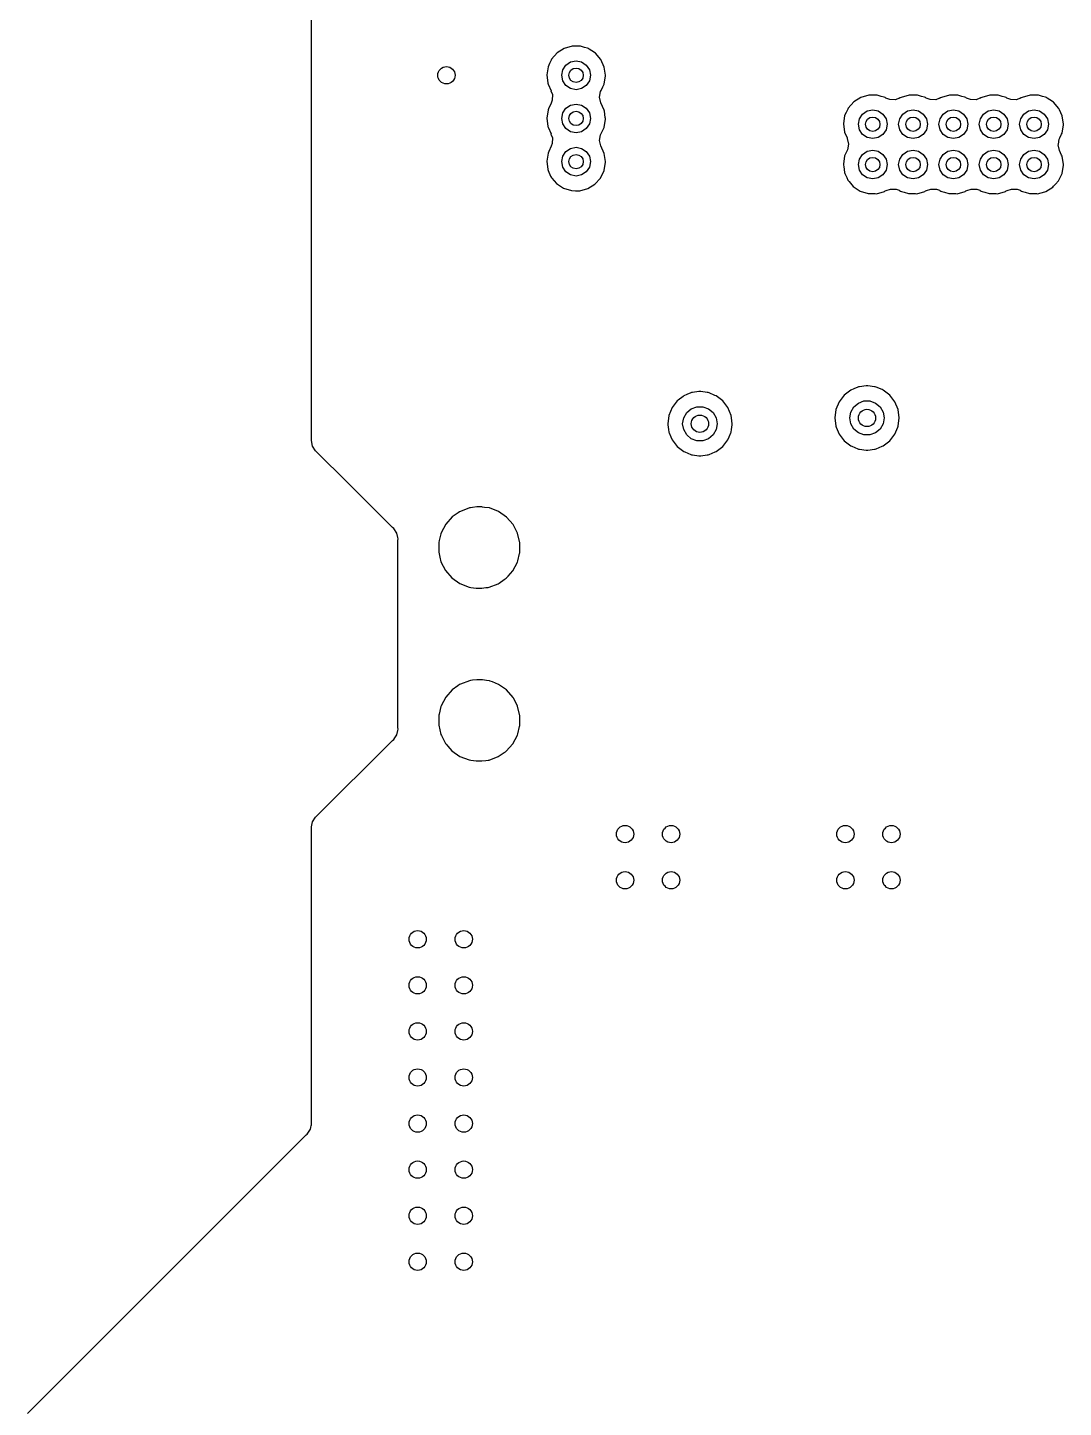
# Model space of a CAD drawing. Extents: x 0.99 to 4.24, y -7.27 to -4.02.
# Drawn here: x 0.997 to 1.705, y -5.785 to -4.841 of the extents above; entities that cross this region are included whole.
import ezdxf

# ---------------------------------------------------------------- set-up
doc = ezdxf.new("R2010")
doc.units = 0
doc.header["$MEASUREMENT"] = 0
doc.layers.add('BLACK', color=7, linetype='CONTINUOUS')

msp = doc.modelspace()

# ---------------------------------------------------------------- linework, layer by layer
at = {"layer": 'BLACK', "linetype": 'CONTINUOUS'}
for p, q in [((1.19112, -5.12361), (1.19112, -4.61417)), ((1.36385, -4.8557), (1.35904, -4.85873)), ((1.36454, -4.8555), (1.36385, -4.8557)), ((1.36864, -4.85433), (1.36454, -4.8555)), ((1.36454, -4.8555), (1.36454, -4.8555)), ((1.36932, -4.85413), (1.36864, -4.85433)), ((1.36864, -4.85433), (1.36864, -4.85433)), ((1.37003, -4.85414), (1.36932, -4.85413)), ((1.37154, -4.85415), (1.37003, -4.85414)), ((1.37501, -4.85417), (1.37154, -4.85415)), ((1.37774, -4.85498), (1.37501, -4.85417)), ((1.37978, -4.8556), (1.37774, -4.85498)), ((1.38046, -4.8558), (1.37978, -4.8556)), ((1.37978, -4.8556), (1.37978, -4.8556)), ((1.38106, -4.85619), (1.38046, -4.8558)), ((1.38464, -4.85851), (1.38106, -4.85619)), ((1.3539, -4.86592), (1.35286, -4.86815)), ((1.35497, -4.86364), (1.3539, -4.86592)), ((1.35528, -4.863), (1.35497, -4.86364)), ((1.35497, -4.86364), (1.35497, -4.86364)), ((1.35904, -4.85873), (1.35528, -4.863)), ((1.36509, -4.86706), (1.36828, -4.86492)), ((1.36828, -4.86492), (1.37205, -4.86417)), ((1.37205, -4.86417), (1.37581, -4.86492)), ((1.37581, -4.86492), (1.37901, -4.86706)), ((1.38524, -4.85889), (1.38464, -4.85851)), ((1.38464, -4.85851), (1.38464, -4.85851)), ((1.38895, -4.8632), (1.38524, -4.85889)), ((1.39131, -4.86838), (1.38895, -4.8632)), ((1.35286, -4.86815), (1.35198, -4.87377)), ((1.35198, -4.87377), (1.35272, -4.87941)), ((1.3622, -4.87402), (1.36295, -4.87025)), ((1.36295, -4.87778), (1.3622, -4.87402)), ((1.36295, -4.87025), (1.36509, -4.86706)), ((1.37901, -4.86706), (1.38114, -4.87025)), ((1.38114, -4.87025), (1.38189, -4.87402)), ((1.38189, -4.87402), (1.38114, -4.87778)), ((1.39116, -4.88012), (1.39211, -4.87451)), ((1.39211, -4.87402), (1.39131, -4.86838)), ((1.39211, -4.87451), (1.39211, -4.87402)), ((1.35272, -4.87941), (1.35301, -4.88006)), ((1.35301, -4.88006), (1.35301, -4.88006)), ((1.35301, -4.88006), (1.35501, -4.88462)), ((1.35501, -4.88462), (1.35489, -4.88467)), ((1.35489, -4.88467), (1.35584, -4.88719)), ((1.36509, -4.88098), (1.36295, -4.87778)), ((1.36828, -4.88311), (1.36509, -4.88098)), ((1.37205, -4.88386), (1.36828, -4.88311)), ((1.37581, -4.88311), (1.37205, -4.88386)), ((1.37901, -4.88098), (1.37581, -4.88311)), ((1.38114, -4.87778), (1.37901, -4.88098)), ((1.38811, -4.88905), (1.38874, -4.88522)), ((1.38874, -4.88522), (1.3891, -4.88437)), ((1.3891, -4.88437), (1.3903, -4.88189)), ((1.3903, -4.88189), (1.39116, -4.88012)), ((1.35503, -4.89305), (1.35324, -4.89686)), ((1.35571, -4.89108), (1.35503, -4.89305)), ((1.35584, -4.88719), (1.35571, -4.89108)), ((1.36509, -4.89658), (1.36828, -4.89445)), ((1.36828, -4.89445), (1.37205, -4.8937)), ((1.37205, -4.8937), (1.37581, -4.89445)), ((1.37581, -4.89445), (1.37901, -4.89658)), ((1.389, -4.89284), (1.38811, -4.88905)), ((1.39131, -4.89791), (1.389, -4.89284)), ((1.5618, -4.8922), (1.55803, -4.89646)), ((1.56661, -4.88916), (1.5618, -4.8922)), ((1.56729, -4.88897), (1.56661, -4.88916)), ((1.5714, -4.88779), (1.56729, -4.88897)), ((1.56729, -4.88897), (1.56729, -4.88897)), ((1.57208, -4.8876), (1.5714, -4.88779)), ((1.5714, -4.88779), (1.5714, -4.88779)), ((1.57279, -4.8876), (1.57208, -4.8876)), ((1.5743, -4.88761), (1.57279, -4.8876)), ((1.57777, -4.88763), (1.5743, -4.88761)), ((1.58049, -4.88845), (1.57777, -4.88763)), ((1.58254, -4.88906), (1.58049, -4.88845)), ((1.58322, -4.88926), (1.58254, -4.88906)), ((1.58254, -4.88906), (1.58254, -4.88906)), ((1.58382, -4.88965), (1.58322, -4.88926)), ((1.58443, -4.88993), (1.58382, -4.88965)), ((1.58641, -4.89061), (1.58443, -4.88993)), ((1.5903, -4.89071), (1.58641, -4.89061)), ((1.59287, -4.88972), (1.5903, -4.89071)), ((1.59292, -4.88983), (1.59287, -4.88972)), ((1.59357, -4.88954), (1.59292, -4.88983)), ((1.59417, -4.88916), (1.59357, -4.88954)), ((1.59485, -4.88897), (1.59417, -4.88916)), ((1.59896, -4.88779), (1.59485, -4.88897)), ((1.59485, -4.88897), (1.59485, -4.88897)), ((1.59964, -4.8876), (1.59896, -4.88779)), ((1.59896, -4.88779), (1.59896, -4.88779)), ((1.60035, -4.8876), (1.59964, -4.8876)), ((1.60186, -4.88761), (1.60035, -4.8876)), ((1.60533, -4.88763), (1.60186, -4.88761)), ((1.60805, -4.88845), (1.60533, -4.88763)), ((1.6101, -4.88906), (1.60805, -4.88845)), ((1.61078, -4.88926), (1.6101, -4.88906)), ((1.6101, -4.88906), (1.6101, -4.88906)), ((1.61137, -4.88965), (1.61078, -4.88926)), ((1.61199, -4.88993), (1.61137, -4.88965)), ((1.61397, -4.89061), (1.61199, -4.88993)), ((1.61786, -4.89071), (1.61397, -4.89061)), ((1.62043, -4.88972), (1.61786, -4.89071)), ((1.62048, -4.88983), (1.62043, -4.88972)), ((1.62113, -4.88954), (1.62048, -4.88983)), ((1.62173, -4.88916), (1.62113, -4.88954)), ((1.62241, -4.88897), (1.62173, -4.88916)), ((1.62652, -4.88779), (1.62241, -4.88897)), ((1.62241, -4.88897), (1.62241, -4.88897)), ((1.6272, -4.8876), (1.62652, -4.88779)), ((1.62652, -4.88779), (1.62652, -4.88779)), ((1.62791, -4.8876), (1.6272, -4.8876)), ((1.62942, -4.88761), (1.62791, -4.8876)), ((1.63289, -4.88763), (1.62942, -4.88761)), ((1.63561, -4.88845), (1.63289, -4.88763)), ((1.63766, -4.88906), (1.63561, -4.88845)), ((1.63834, -4.88926), (1.63766, -4.88906)), ((1.63766, -4.88906), (1.63766, -4.88906)), ((1.63893, -4.88965), (1.63834, -4.88926)), ((1.63955, -4.88993), (1.63893, -4.88965)), ((1.64153, -4.89061), (1.63955, -4.88993)), ((1.64542, -4.89071), (1.64153, -4.89061)), ((1.64799, -4.88972), (1.64542, -4.89071)), ((1.64804, -4.88983), (1.64799, -4.88972)), ((1.64869, -4.88954), (1.64804, -4.88983)), ((1.64929, -4.88916), (1.64869, -4.88954)), ((1.64997, -4.88897), (1.64929, -4.88916)), ((1.65407, -4.88779), (1.64997, -4.88897)), ((1.64997, -4.88897), (1.64997, -4.88897)), ((1.65476, -4.8876), (1.65407, -4.88779)), ((1.65407, -4.88779), (1.65407, -4.88779)), ((1.65547, -4.8876), (1.65476, -4.8876)), ((1.65698, -4.88761), (1.65547, -4.8876)), ((1.66045, -4.88763), (1.65698, -4.88761)), ((1.66317, -4.88845), (1.66045, -4.88763)), ((1.66522, -4.88906), (1.66317, -4.88845)), ((1.6659, -4.88926), (1.66522, -4.88906)), ((1.66522, -4.88906), (1.66522, -4.88906)), ((1.66649, -4.88965), (1.6659, -4.88926)), ((1.66711, -4.88993), (1.66649, -4.88965)), ((1.66909, -4.89061), (1.66711, -4.88993)), ((1.67297, -4.89071), (1.66909, -4.89061)), ((1.67555, -4.88972), (1.67297, -4.89071)), ((1.6756, -4.88983), (1.67555, -4.88972)), ((1.67625, -4.88954), (1.6756, -4.88983)), ((1.67685, -4.88916), (1.67625, -4.88954)), ((1.67753, -4.88897), (1.67685, -4.88916)), ((1.68163, -4.88779), (1.67753, -4.88897)), ((1.67753, -4.88897), (1.67753, -4.88897)), ((1.68232, -4.8876), (1.68163, -4.88779)), ((1.68163, -4.88779), (1.68163, -4.88779)), ((1.68303, -4.8876), (1.68232, -4.8876)), ((1.68454, -4.88761), (1.68303, -4.8876)), ((1.68801, -4.88763), (1.68454, -4.88761)), ((1.69073, -4.88845), (1.68801, -4.88763)), ((1.69278, -4.88906), (1.69073, -4.88845)), ((1.69346, -4.88926), (1.69278, -4.88906)), ((1.69278, -4.88906), (1.69278, -4.88906)), ((1.69405, -4.88965), (1.69346, -4.88926)), ((1.69764, -4.89197), (1.69405, -4.88965)), ((1.69823, -4.89236), (1.69764, -4.89197)), ((1.69764, -4.89197), (1.69764, -4.89197)), ((1.70194, -4.89667), (1.69823, -4.89236)), ((1.35286, -4.89768), (1.35198, -4.9033)), ((1.35198, -4.9033), (1.35272, -4.90894)), ((1.35324, -4.89686), (1.35286, -4.89768)), ((1.3622, -4.90354), (1.36295, -4.89978)), ((1.36295, -4.90731), (1.3622, -4.90354)), ((1.36295, -4.89978), (1.36509, -4.89658)), ((1.37901, -4.89658), (1.38114, -4.89978)), ((1.38114, -4.89978), (1.38189, -4.90354)), ((1.38189, -4.90354), (1.38114, -4.90731)), ((1.39116, -4.90964), (1.39211, -4.90403)), ((1.39141, -4.89861), (1.39131, -4.89791)), ((1.39203, -4.90294), (1.39141, -4.89861)), ((1.39211, -4.90354), (1.39203, -4.90294)), ((1.39211, -4.90403), (1.39211, -4.90354)), ((1.55561, -4.90161), (1.55474, -4.90724)), ((1.55657, -4.89958), (1.55561, -4.90161)), ((1.55773, -4.89711), (1.55657, -4.89958)), ((1.55803, -4.89646), (1.55773, -4.89711)), ((1.55773, -4.89711), (1.55773, -4.89711)), ((1.56496, -4.90748), (1.56571, -4.90371)), ((1.56571, -4.90371), (1.56784, -4.90052)), ((1.56784, -4.90052), (1.57104, -4.89839)), ((1.57104, -4.89839), (1.5748, -4.89764)), ((1.5748, -4.89764), (1.57857, -4.89839)), ((1.57857, -4.89839), (1.58176, -4.90052)), ((1.58176, -4.90052), (1.5839, -4.90371)), ((1.5839, -4.90371), (1.58465, -4.90748)), ((1.59252, -4.90748), (1.59327, -4.90371)), ((1.59327, -4.90371), (1.5954, -4.90052)), ((1.5954, -4.90052), (1.5986, -4.89839)), ((1.5986, -4.89839), (1.60236, -4.89764)), ((1.60236, -4.89764), (1.60613, -4.89839)), ((1.60613, -4.89839), (1.60932, -4.90052)), ((1.60932, -4.90052), (1.61146, -4.90371)), ((1.61146, -4.90371), (1.6122, -4.90748)), ((1.62008, -4.90748), (1.62083, -4.90371)), ((1.62083, -4.90371), (1.62296, -4.90052)), ((1.62296, -4.90052), (1.62615, -4.89839)), ((1.62615, -4.89839), (1.62992, -4.89764)), ((1.62992, -4.89764), (1.63369, -4.89839)), ((1.63369, -4.89839), (1.63688, -4.90052)), ((1.63688, -4.90052), (1.63901, -4.90371)), ((1.63901, -4.90371), (1.63976, -4.90748)), ((1.64764, -4.90748), (1.64839, -4.90371)), ((1.64839, -4.90371), (1.65052, -4.90052)), ((1.65052, -4.90052), (1.65371, -4.89839)), ((1.65371, -4.89839), (1.65748, -4.89764)), ((1.65748, -4.89764), (1.66125, -4.89839)), ((1.66125, -4.89839), (1.66444, -4.90052)), ((1.66444, -4.90052), (1.66657, -4.90371)), ((1.66657, -4.90371), (1.66732, -4.90748)), ((1.6752, -4.90748), (1.67595, -4.90371)), ((1.67595, -4.90371), (1.67808, -4.90052)), ((1.67808, -4.90052), (1.68127, -4.89839)), ((1.68127, -4.89839), (1.68504, -4.89764)), ((1.68504, -4.89764), (1.68881, -4.89839)), ((1.68881, -4.89839), (1.692, -4.90052)), ((1.692, -4.90052), (1.69413, -4.90371)), ((1.69413, -4.90371), (1.69488, -4.90748)), ((1.70224, -4.89732), (1.70194, -4.89667)), ((1.7024, -4.89768), (1.70224, -4.89732)), ((1.70224, -4.89732), (1.70224, -4.89732)), ((1.7043, -4.90185), (1.7024, -4.89768)), ((1.70511, -4.90748), (1.7043, -4.90185)), ((1.35272, -4.90894), (1.35301, -4.90959)), ((1.35301, -4.90959), (1.35301, -4.90959)), ((1.35301, -4.90959), (1.35501, -4.91415)), ((1.36509, -4.9105), (1.36295, -4.90731)), ((1.36828, -4.91264), (1.36509, -4.9105)), ((1.37205, -4.91339), (1.36828, -4.91264)), ((1.37581, -4.91264), (1.37205, -4.91339)), ((1.37901, -4.9105), (1.37581, -4.91264)), ((1.38114, -4.90731), (1.37901, -4.9105)), ((1.3891, -4.9139), (1.39116, -4.90964)), ((1.55474, -4.90724), (1.55548, -4.91288)), ((1.55548, -4.91288), (1.55724, -4.91688)), ((1.56571, -4.91125), (1.56496, -4.90748)), ((1.56784, -4.91444), (1.56571, -4.91125)), ((1.5839, -4.91125), (1.58176, -4.91444)), ((1.58465, -4.90748), (1.5839, -4.91125)), ((1.59327, -4.91125), (1.59252, -4.90748)), ((1.5954, -4.91444), (1.59327, -4.91125)), ((1.61146, -4.91125), (1.60932, -4.91444)), ((1.6122, -4.90748), (1.61146, -4.91125)), ((1.62083, -4.91125), (1.62008, -4.90748)), ((1.62296, -4.91444), (1.62083, -4.91125)), ((1.63901, -4.91125), (1.63688, -4.91444)), ((1.63976, -4.90748), (1.63901, -4.91125)), ((1.64839, -4.91125), (1.64764, -4.90748)), ((1.65052, -4.91444), (1.64839, -4.91125)), ((1.66657, -4.91125), (1.66444, -4.91444)), ((1.66732, -4.90748), (1.66657, -4.91125)), ((1.67595, -4.91125), (1.6752, -4.90748)), ((1.67808, -4.91444), (1.67595, -4.91125)), ((1.69413, -4.91125), (1.692, -4.91444)), ((1.69488, -4.90748), (1.69413, -4.91125)), ((1.70385, -4.91422), (1.70416, -4.91358)), ((1.70416, -4.91358), (1.7051, -4.90797)), ((1.7051, -4.90797), (1.70511, -4.90748)), ((1.35503, -4.92258), (1.35332, -4.92621)), ((1.35501, -4.91415), (1.35489, -4.9142)), ((1.35489, -4.9142), (1.35584, -4.91672)), ((1.35571, -4.92061), (1.35503, -4.92258)), ((1.35584, -4.91672), (1.35571, -4.92061)), ((1.38811, -4.91858), (1.38874, -4.91474)), ((1.389, -4.92236), (1.38811, -4.91858)), ((1.38874, -4.91474), (1.3891, -4.9139)), ((1.39131, -4.92744), (1.389, -4.92236)), ((1.55724, -4.91688), (1.55742, -4.91729)), ((1.55742, -4.91729), (1.55826, -4.92109)), ((1.55826, -4.92109), (1.55759, -4.92492)), ((1.57104, -4.91657), (1.56784, -4.91444)), ((1.5748, -4.91732), (1.57104, -4.91657)), ((1.57857, -4.91657), (1.5748, -4.91732)), ((1.58176, -4.91444), (1.57857, -4.91657)), ((1.5986, -4.91657), (1.5954, -4.91444)), ((1.60236, -4.91732), (1.5986, -4.91657)), ((1.60613, -4.91657), (1.60236, -4.91732)), ((1.60932, -4.91444), (1.60613, -4.91657)), ((1.62615, -4.91657), (1.62296, -4.91444)), ((1.62992, -4.91732), (1.62615, -4.91657)), ((1.63369, -4.91657), (1.62992, -4.91732)), ((1.63688, -4.91444), (1.63369, -4.91657)), ((1.65371, -4.91657), (1.65052, -4.91444)), ((1.65748, -4.91732), (1.65371, -4.91657)), ((1.66125, -4.91657), (1.65748, -4.91732)), ((1.66444, -4.91444), (1.66125, -4.91657)), ((1.68127, -4.91657), (1.67808, -4.91444)), ((1.68504, -4.91732), (1.68127, -4.91657)), ((1.68881, -4.91657), (1.68504, -4.91732)), ((1.692, -4.91444), (1.68881, -4.91657)), ((1.70157, -4.92156), (1.70166, -4.92101)), ((1.70245, -4.92535), (1.70157, -4.92156)), ((1.70166, -4.92101), (1.70219, -4.91773)), ((1.70219, -4.91773), (1.70256, -4.91688)), ((1.70256, -4.91688), (1.70385, -4.91422)), ((1.35286, -4.9272), (1.35198, -4.93283)), ((1.35332, -4.92621), (1.35286, -4.9272)), ((1.3622, -4.93307), (1.36295, -4.9293)), ((1.36295, -4.9293), (1.36509, -4.92611)), ((1.36509, -4.92611), (1.36828, -4.92398)), ((1.36828, -4.92398), (1.37205, -4.92323)), ((1.37205, -4.92323), (1.37581, -4.92398)), ((1.37581, -4.92398), (1.37901, -4.92611)), ((1.37901, -4.92611), (1.38114, -4.9293)), ((1.38114, -4.9293), (1.38189, -4.93307)), ((1.39211, -4.93307), (1.39131, -4.92744)), ((1.55561, -4.92917), (1.55474, -4.93479)), ((1.55732, -4.92554), (1.55561, -4.92917)), ((1.55759, -4.92492), (1.55732, -4.92554)), ((1.56496, -4.93504), (1.56571, -4.93127)), ((1.56571, -4.93127), (1.56784, -4.92808)), ((1.56784, -4.92808), (1.57104, -4.92595)), ((1.57104, -4.92595), (1.5748, -4.9252)), ((1.5748, -4.9252), (1.57857, -4.92595)), ((1.57857, -4.92595), (1.58176, -4.92808)), ((1.58176, -4.92808), (1.5839, -4.93127)), ((1.5839, -4.93127), (1.58465, -4.93504)), ((1.59252, -4.93504), (1.59327, -4.93127)), ((1.59327, -4.93127), (1.5954, -4.92808)), ((1.5954, -4.92808), (1.5986, -4.92595)), ((1.5986, -4.92595), (1.60236, -4.9252)), ((1.60236, -4.9252), (1.60613, -4.92595)), ((1.60613, -4.92595), (1.60932, -4.92808)), ((1.60932, -4.92808), (1.61146, -4.93127)), ((1.61146, -4.93127), (1.6122, -4.93504)), ((1.62008, -4.93504), (1.62083, -4.93127)), ((1.62083, -4.93127), (1.62296, -4.92808)), ((1.62296, -4.92808), (1.62615, -4.92595)), ((1.62615, -4.92595), (1.62992, -4.9252)), ((1.62992, -4.9252), (1.63369, -4.92595)), ((1.63369, -4.92595), (1.63688, -4.92808)), ((1.63688, -4.92808), (1.63901, -4.93127)), ((1.63901, -4.93127), (1.63976, -4.93504)), ((1.64764, -4.93504), (1.64839, -4.93127)), ((1.64839, -4.93127), (1.65052, -4.92808)), ((1.65052, -4.92808), (1.65371, -4.92595)), ((1.65371, -4.92595), (1.65748, -4.9252)), ((1.65748, -4.9252), (1.66125, -4.92595)), ((1.66125, -4.92595), (1.66444, -4.92808)), ((1.66444, -4.92808), (1.66657, -4.93127)), ((1.66657, -4.93127), (1.66732, -4.93504)), ((1.6752, -4.93504), (1.67595, -4.93127)), ((1.67595, -4.93127), (1.67808, -4.92808)), ((1.67808, -4.92808), (1.68127, -4.92595)), ((1.68127, -4.92595), (1.68504, -4.9252)), ((1.68504, -4.9252), (1.68881, -4.92595)), ((1.68881, -4.92595), (1.692, -4.92808)), ((1.692, -4.92808), (1.69413, -4.93127)), ((1.69413, -4.93127), (1.69488, -4.93504)), ((1.7039, -4.92853), (1.70245, -4.92535)), ((1.7043, -4.92941), (1.7039, -4.92853)), ((1.70511, -4.93504), (1.7043, -4.92941)), ((1.35198, -4.93283), (1.35272, -4.93847)), ((1.35272, -4.93847), (1.35301, -4.93912)), ((1.35301, -4.93912), (1.35301, -4.93912)), ((1.35301, -4.93912), (1.35468, -4.94291)), ((1.36295, -4.93684), (1.3622, -4.93307)), ((1.36509, -4.94003), (1.36295, -4.93684)), ((1.36828, -4.94216), (1.36509, -4.94003)), ((1.37901, -4.94003), (1.37581, -4.94216)), ((1.38114, -4.93684), (1.37901, -4.94003)), ((1.38189, -4.93307), (1.38114, -4.93684)), ((1.38868, -4.94429), (1.39116, -4.93917)), ((1.39116, -4.93917), (1.3919, -4.93479)), ((1.3919, -4.93479), (1.39211, -4.93356)), ((1.39211, -4.93356), (1.39211, -4.93307)), ((1.55474, -4.93479), (1.55483, -4.9355)), ((1.55483, -4.9355), (1.55483, -4.9355)), ((1.55483, -4.9355), (1.55496, -4.93645)), ((1.55496, -4.93645), (1.55548, -4.94044)), ((1.55548, -4.94044), (1.55576, -4.94109)), ((1.55576, -4.94109), (1.55576, -4.94109)), ((1.55576, -4.94109), (1.55699, -4.94388)), ((1.56571, -4.93881), (1.56496, -4.93504)), ((1.56784, -4.942), (1.56571, -4.93881)), ((1.57104, -4.94413), (1.56784, -4.942)), ((1.58176, -4.942), (1.57857, -4.94413)), ((1.5839, -4.93881), (1.58176, -4.942)), ((1.58465, -4.93504), (1.5839, -4.93881)), ((1.59327, -4.93881), (1.59252, -4.93504)), ((1.5954, -4.942), (1.59327, -4.93881)), ((1.5986, -4.94413), (1.5954, -4.942)), ((1.60932, -4.942), (1.60613, -4.94413)), ((1.61146, -4.93881), (1.60932, -4.942)), ((1.6122, -4.93504), (1.61146, -4.93881)), ((1.62083, -4.93881), (1.62008, -4.93504)), ((1.62296, -4.942), (1.62083, -4.93881)), ((1.62615, -4.94413), (1.62296, -4.942)), ((1.63688, -4.942), (1.63369, -4.94413)), ((1.63901, -4.93881), (1.63688, -4.942)), ((1.63976, -4.93504), (1.63901, -4.93881)), ((1.64839, -4.93881), (1.64764, -4.93504)), ((1.65052, -4.942), (1.64839, -4.93881)), ((1.65371, -4.94413), (1.65052, -4.942)), ((1.66444, -4.942), (1.66125, -4.94413)), ((1.66657, -4.93881), (1.66444, -4.942)), ((1.66732, -4.93504), (1.66657, -4.93881)), ((1.67595, -4.93881), (1.6752, -4.93504)), ((1.67808, -4.942), (1.67595, -4.93881)), ((1.68127, -4.94413), (1.67808, -4.942)), ((1.692, -4.942), (1.68881, -4.94413)), ((1.69413, -4.93881), (1.692, -4.942)), ((1.69488, -4.93504), (1.69413, -4.93881)), ((1.7033, -4.94291), (1.70416, -4.94114)), ((1.70416, -4.94114), (1.7051, -4.93553)), ((1.7051, -4.93553), (1.70511, -4.93504)), ((1.35468, -4.94291), (1.35501, -4.94367)), ((1.35501, -4.94367), (1.35547, -4.94422)), ((1.35547, -4.94422), (1.35547, -4.94422)), ((1.35547, -4.94422), (1.35553, -4.94429)), ((1.35553, -4.94429), (1.35867, -4.94803)), ((1.35867, -4.94803), (1.36341, -4.95118)), ((1.36341, -4.95118), (1.36409, -4.95139)), ((1.36409, -4.95139), (1.36409, -4.95139)), ((1.36409, -4.95139), (1.36498, -4.95167)), ((1.37205, -4.94291), (1.36828, -4.94216)), ((1.37581, -4.94216), (1.37205, -4.94291)), ((1.38002, -4.95149), (1.38487, -4.94851)), ((1.38487, -4.94851), (1.38868, -4.94429)), ((1.55699, -4.94388), (1.55777, -4.94564)), ((1.55777, -4.94564), (1.55822, -4.94619)), ((1.55822, -4.94619), (1.55822, -4.94619)), ((1.55822, -4.94619), (1.55867, -4.94672)), ((1.55867, -4.94672), (1.56143, -4.95)), ((1.56143, -4.95), (1.56616, -4.95315)), ((1.5748, -4.94488), (1.57104, -4.94413)), ((1.57857, -4.94413), (1.5748, -4.94488)), ((1.60236, -4.94488), (1.5986, -4.94413)), ((1.60613, -4.94413), (1.60236, -4.94488)), ((1.62992, -4.94488), (1.62615, -4.94413)), ((1.63369, -4.94413), (1.62992, -4.94488)), ((1.65748, -4.94488), (1.65371, -4.94413)), ((1.66125, -4.94413), (1.65748, -4.94488)), ((1.68504, -4.94488), (1.68127, -4.94413)), ((1.68881, -4.94413), (1.68504, -4.94488)), ((1.69301, -4.95346), (1.69786, -4.95048)), ((1.69786, -4.95048), (1.69844, -4.94983)), ((1.69844, -4.94983), (1.69964, -4.94851)), ((1.69964, -4.94851), (1.70168, -4.94626)), ((1.70168, -4.94626), (1.7033, -4.94291)), ((1.36498, -4.95167), (1.36884, -4.95288)), ((1.36884, -4.95288), (1.37154, -4.95293)), ((1.37154, -4.95293), (1.37382, -4.95297)), ((1.37382, -4.95297), (1.37382, -4.95297)), ((1.37382, -4.95297), (1.37453, -4.95298)), ((1.37453, -4.95298), (1.37683, -4.95235)), ((1.37683, -4.95235), (1.37933, -4.95167)), ((1.37933, -4.95167), (1.38002, -4.95149)), ((1.37933, -4.95167), (1.37933, -4.95167)), ((1.56616, -4.95315), (1.56684, -4.95336)), ((1.56684, -4.95336), (1.56684, -4.95336)), ((1.56684, -4.95336), (1.56774, -4.95364)), ((1.56774, -4.95364), (1.57159, -4.95485)), ((1.57159, -4.95485), (1.57429, -4.9549)), ((1.57429, -4.9549), (1.57657, -4.95494)), ((1.57657, -4.95494), (1.57657, -4.95494)), ((1.57657, -4.95494), (1.57728, -4.95495)), ((1.57728, -4.95495), (1.57959, -4.95432)), ((1.57959, -4.95432), (1.58209, -4.95364)), ((1.58209, -4.95364), (1.58277, -4.95346)), ((1.58209, -4.95364), (1.58209, -4.95364)), ((1.58277, -4.95346), (1.58338, -4.95308)), ((1.58338, -4.95308), (1.58403, -4.9528)), ((1.58403, -4.9528), (1.58405, -4.95285)), ((1.58405, -4.95285), (1.58697, -4.95177)), ((1.58697, -4.95177), (1.59086, -4.95192)), ((1.59086, -4.95192), (1.59283, -4.95261)), ((1.59283, -4.95261), (1.59313, -4.95276)), ((1.59313, -4.95276), (1.59372, -4.95315)), ((1.59372, -4.95315), (1.5944, -4.95336)), ((1.5944, -4.95336), (1.5944, -4.95336)), ((1.5944, -4.95336), (1.59619, -4.95392)), ((1.59619, -4.95392), (1.59915, -4.95485)), ((1.59915, -4.95485), (1.60185, -4.9549)), ((1.60185, -4.9549), (1.60413, -4.95494)), ((1.60413, -4.95494), (1.60413, -4.95494)), ((1.60413, -4.95494), (1.60484, -4.95495)), ((1.60484, -4.95495), (1.60715, -4.95432)), ((1.60715, -4.95432), (1.60965, -4.95364)), ((1.60965, -4.95364), (1.61033, -4.95346)), ((1.60965, -4.95364), (1.60965, -4.95364)), ((1.61033, -4.95346), (1.61094, -4.95308)), ((1.61094, -4.95308), (1.61159, -4.9528)), ((1.61159, -4.9528), (1.61161, -4.95285)), ((1.61161, -4.95285), (1.61453, -4.95177)), ((1.61453, -4.95177), (1.61842, -4.95192)), ((1.61842, -4.95192), (1.62039, -4.95261)), ((1.62039, -4.95261), (1.62069, -4.95276)), ((1.62069, -4.95276), (1.62128, -4.95315)), ((1.62128, -4.95315), (1.62196, -4.95336)), ((1.62196, -4.95336), (1.62196, -4.95336)), ((1.62196, -4.95336), (1.62375, -4.95392)), ((1.62375, -4.95392), (1.62671, -4.95485)), ((1.62671, -4.95485), (1.62941, -4.9549)), ((1.62941, -4.9549), (1.63169, -4.95494)), ((1.63169, -4.95494), (1.63169, -4.95494)), ((1.63169, -4.95494), (1.6324, -4.95495)), ((1.6324, -4.95495), (1.63471, -4.95432)), ((1.63471, -4.95432), (1.63721, -4.95364)), ((1.63721, -4.95364), (1.63789, -4.95346)), ((1.63721, -4.95364), (1.63721, -4.95364)), ((1.63789, -4.95346), (1.6385, -4.95308)), ((1.6385, -4.95308), (1.63915, -4.9528)), ((1.63915, -4.9528), (1.63917, -4.95285)), ((1.63917, -4.95285), (1.64209, -4.95177)), ((1.64209, -4.95177), (1.64597, -4.95192)), ((1.64597, -4.95192), (1.64795, -4.95261)), ((1.64795, -4.95261), (1.64825, -4.95276)), ((1.64825, -4.95276), (1.64884, -4.95315)), ((1.64884, -4.95315), (1.64952, -4.95336)), ((1.64952, -4.95336), (1.64952, -4.95336)), ((1.64952, -4.95336), (1.65131, -4.95392)), ((1.65131, -4.95392), (1.65427, -4.95485)), ((1.65427, -4.95485), (1.65697, -4.9549)), ((1.65697, -4.9549), (1.65925, -4.95494)), ((1.65925, -4.95494), (1.65925, -4.95494)), ((1.65925, -4.95494), (1.65996, -4.95495)), ((1.65996, -4.95495), (1.66227, -4.95432)), ((1.66227, -4.95432), (1.66477, -4.95364)), ((1.66477, -4.95364), (1.66545, -4.95346)), ((1.66477, -4.95364), (1.66477, -4.95364)), ((1.66545, -4.95346), (1.66605, -4.95308)), ((1.66605, -4.95308), (1.66671, -4.9528)), ((1.66671, -4.9528), (1.66673, -4.95285)), ((1.66673, -4.95285), (1.66965, -4.95177)), ((1.66965, -4.95177), (1.67353, -4.95192)), ((1.67353, -4.95192), (1.6755, -4.95261)), ((1.6755, -4.95261), (1.67581, -4.95276)), ((1.67581, -4.95276), (1.6764, -4.95315)), ((1.6764, -4.95315), (1.67708, -4.95336)), ((1.67708, -4.95336), (1.67708, -4.95336)), ((1.67708, -4.95336), (1.67887, -4.95392)), ((1.67887, -4.95392), (1.68183, -4.95485)), ((1.68183, -4.95485), (1.68453, -4.9549)), ((1.68453, -4.9549), (1.68681, -4.95494)), ((1.68681, -4.95494), (1.68681, -4.95494)), ((1.68681, -4.95494), (1.68752, -4.95495)), ((1.68752, -4.95495), (1.68983, -4.95432)), ((1.68983, -4.95432), (1.69232, -4.95364)), ((1.69232, -4.95364), (1.69301, -4.95346)), ((1.69232, -4.95364), (1.69232, -4.95364)), ((1.4477, -5.0923), (1.44568, -5.09314)), ((1.45039, -5.09119), (1.4477, -5.0923)), ((1.45099, -5.09094), (1.45039, -5.09119)), ((1.45039, -5.09119), (1.45039, -5.09119)), ((1.45164, -5.09085), (1.45099, -5.09094)), ((1.45605, -5.09027), (1.45164, -5.09085)), ((1.45164, -5.09085), (1.45164, -5.09085)), ((1.45669, -5.09019), (1.45605, -5.09027)), ((1.45734, -5.09027), (1.45669, -5.09019)), ((1.46174, -5.09085), (1.45734, -5.09027)), ((1.46239, -5.09094), (1.46174, -5.09085)), ((1.46174, -5.09085), (1.46174, -5.09085)), ((1.46299, -5.09119), (1.46239, -5.09094)), ((1.463, -5.09119), (1.46299, -5.09119)), ((1.46697, -5.09283), (1.463, -5.09119)), ((1.4677, -5.09314), (1.46697, -5.09283)), ((1.5553, -5.0927), (1.5518, -5.09726)), ((1.55986, -5.0892), (1.5553, -5.0927)), ((1.5618, -5.08839), (1.55986, -5.0892)), ((1.56456, -5.08725), (1.5618, -5.08839)), ((1.56517, -5.087), (1.56456, -5.08725)), ((1.56456, -5.08725), (1.56456, -5.08725)), ((1.56581, -5.08691), (1.56517, -5.087)), ((1.57022, -5.08633), (1.56581, -5.08691)), ((1.56581, -5.08691), (1.56581, -5.08691)), ((1.57087, -5.08625), (1.57022, -5.08633)), ((1.57151, -5.08633), (1.57087, -5.08625)), ((1.57592, -5.08691), (1.57151, -5.08633)), ((1.57657, -5.087), (1.57592, -5.08691)), ((1.57592, -5.08691), (1.57592, -5.08691)), ((1.57717, -5.08725), (1.57657, -5.087)), ((1.58115, -5.0889), (1.57717, -5.08725)), ((1.57717, -5.08725), (1.57717, -5.08725)), ((1.58188, -5.0892), (1.58115, -5.0889)), ((1.58644, -5.0927), (1.58188, -5.0892)), ((1.58994, -5.09726), (1.58644, -5.0927)), ((1.43762, -5.1012), (1.43542, -5.10651)), ((1.44112, -5.09663), (1.43762, -5.1012)), ((1.44186, -5.09607), (1.44112, -5.09663)), ((1.44517, -5.09353), (1.44186, -5.09607)), ((1.44568, -5.09314), (1.44517, -5.09353)), ((1.44765, -5.10461), (1.45079, -5.10198)), ((1.45079, -5.10198), (1.45464, -5.10057)), ((1.45464, -5.10057), (1.45874, -5.10057)), ((1.45874, -5.10057), (1.4626, -5.10198)), ((1.4626, -5.10198), (1.46574, -5.10461)), ((1.47226, -5.09663), (1.4677, -5.09314)), ((1.47576, -5.1012), (1.47226, -5.09663)), ((1.47796, -5.10651), (1.47576, -5.1012)), ((1.5518, -5.09726), (1.5496, -5.10257)), ((1.55977, -5.10423), (1.56182, -5.10068)), ((1.56182, -5.10068), (1.56496, -5.09804)), ((1.56496, -5.09804), (1.56882, -5.09664)), ((1.56882, -5.09664), (1.57292, -5.09664)), ((1.57292, -5.09664), (1.57677, -5.09804)), ((1.57677, -5.09804), (1.57991, -5.10068)), ((1.57991, -5.10068), (1.58196, -5.10423)), ((1.59213, -5.10257), (1.58994, -5.09726)), ((1.43542, -5.10651), (1.43467, -5.1122)), ((1.44488, -5.1122), (1.44559, -5.10817)), ((1.44559, -5.10817), (1.44765, -5.10461)), ((1.46574, -5.10461), (1.46779, -5.10817)), ((1.46779, -5.10817), (1.4685, -5.1122)), ((1.47819, -5.10827), (1.47796, -5.10651)), ((1.47871, -5.1122), (1.47819, -5.10827)), ((1.5496, -5.10257), (1.54885, -5.10827)), ((1.54885, -5.10827), (1.5496, -5.11397)), ((1.55906, -5.10827), (1.55977, -5.10423)), ((1.55977, -5.11231), (1.55906, -5.10827)), ((1.58196, -5.10423), (1.58268, -5.10827)), ((1.58268, -5.10827), (1.58196, -5.11231)), ((1.59289, -5.10827), (1.59213, -5.10257)), ((1.59213, -5.11397), (1.59289, -5.10827)), ((1.43467, -5.1122), (1.43476, -5.11285)), ((1.43476, -5.11285), (1.4352, -5.11618)), ((1.4352, -5.11618), (1.43542, -5.1179)), ((1.43542, -5.1179), (1.43567, -5.11851)), ((1.43567, -5.11851), (1.43567, -5.11851)), ((1.43567, -5.11851), (1.43681, -5.12124)), ((1.44559, -5.11624), (1.44488, -5.1122)), ((1.44765, -5.1198), (1.44559, -5.11624)), ((1.45079, -5.12243), (1.44765, -5.1198)), ((1.46574, -5.1198), (1.4626, -5.12243)), ((1.46779, -5.11624), (1.46574, -5.1198)), ((1.4685, -5.1122), (1.46779, -5.11624)), ((1.47658, -5.12124), (1.47771, -5.11851)), ((1.47771, -5.11851), (1.47796, -5.1179)), ((1.47771, -5.11851), (1.47771, -5.11851)), ((1.47796, -5.1179), (1.47819, -5.11618)), ((1.47819, -5.11618), (1.47863, -5.11285)), ((1.47863, -5.11285), (1.47871, -5.1122)), ((1.5496, -5.11397), (1.54985, -5.11457)), ((1.54985, -5.11457), (1.54985, -5.11457)), ((1.54985, -5.11457), (1.5505, -5.11614)), ((1.5505, -5.11614), (1.5518, -5.11928)), ((1.5518, -5.11928), (1.5553, -5.12384)), ((1.56182, -5.11586), (1.55977, -5.11231)), ((1.56496, -5.1185), (1.56182, -5.11586)), ((1.56882, -5.1199), (1.56496, -5.1185)), ((1.57292, -5.1199), (1.56882, -5.1199)), ((1.57677, -5.1185), (1.57292, -5.1199)), ((1.57991, -5.11586), (1.57677, -5.1185)), ((1.58196, -5.11231), (1.57991, -5.11586)), ((1.58644, -5.12384), (1.58994, -5.11928)), ((1.58994, -5.11928), (1.59123, -5.11614)), ((1.59123, -5.11614), (1.59189, -5.11457)), ((1.59189, -5.11457), (1.59213, -5.11397)), ((1.59189, -5.11457), (1.59189, -5.11457)), ((1.19188, -5.12743), (1.19112, -5.12361)), ((1.19404, -5.13066), (1.19188, -5.12743)), ((1.21668, -5.1533), (1.19404, -5.13066)), ((1.43681, -5.12124), (1.43762, -5.12321)), ((1.43762, -5.12321), (1.44112, -5.12777)), ((1.44112, -5.12777), (1.44568, -5.13127)), ((1.45464, -5.12384), (1.45079, -5.12243)), ((1.45874, -5.12384), (1.45464, -5.12384)), ((1.4626, -5.12243), (1.45874, -5.12384)), ((1.4677, -5.13127), (1.47226, -5.12777)), ((1.47226, -5.12777), (1.47576, -5.12321)), ((1.47576, -5.12321), (1.47658, -5.12124)), ((1.5553, -5.12384), (1.55986, -5.12734)), ((1.55986, -5.12734), (1.56046, -5.12759)), ((1.56046, -5.12759), (1.56456, -5.12929)), ((1.56456, -5.12929), (1.56456, -5.12929)), ((1.56456, -5.12929), (1.56517, -5.12954)), ((1.56517, -5.12954), (1.56581, -5.12962)), ((1.56581, -5.12962), (1.56581, -5.12962)), ((1.56581, -5.12962), (1.57022, -5.1302)), ((1.57022, -5.1302), (1.57087, -5.13029)), ((1.57087, -5.13029), (1.57151, -5.1302)), ((1.57151, -5.1302), (1.57592, -5.12962)), ((1.57592, -5.12962), (1.57657, -5.12954)), ((1.57592, -5.12962), (1.57592, -5.12962)), ((1.57657, -5.12954), (1.57717, -5.12929)), ((1.57717, -5.12929), (1.58127, -5.12759)), ((1.57717, -5.12929), (1.57717, -5.12929)), ((1.58127, -5.12759), (1.58188, -5.12734)), ((1.58188, -5.12734), (1.58644, -5.12384)), ((1.44568, -5.13127), (1.44629, -5.13152)), ((1.44629, -5.13152), (1.45039, -5.13322)), ((1.45039, -5.13322), (1.45039, -5.13322)), ((1.45039, -5.13322), (1.45099, -5.13347)), ((1.45099, -5.13347), (1.45164, -5.13356)), ((1.45164, -5.13356), (1.45164, -5.13356)), ((1.45164, -5.13356), (1.45605, -5.13414)), ((1.45605, -5.13414), (1.45669, -5.13422)), ((1.45669, -5.13422), (1.45734, -5.13414)), ((1.45734, -5.13414), (1.46174, -5.13356)), ((1.46174, -5.13356), (1.46239, -5.13347)), ((1.46174, -5.13356), (1.46174, -5.13356)), ((1.46239, -5.13347), (1.46299, -5.13322)), ((1.46299, -5.13322), (1.463, -5.13322)), ((1.463, -5.13322), (1.4671, -5.13152)), ((1.4671, -5.13152), (1.4677, -5.13127)), ((1.24585, -5.18247), (1.21668, -5.1533)), ((1.28743, -5.17589), (1.28296, -5.1809)), ((1.29143, -5.17314), (1.28743, -5.17589)), ((1.29247, -5.17243), (1.29143, -5.17314)), ((1.29296, -5.17209), (1.29247, -5.17243)), ((1.29247, -5.17243), (1.29247, -5.17243)), ((1.29924, -5.16972), (1.29296, -5.17209)), ((1.29984, -5.16964), (1.29924, -5.16972)), ((1.30134, -5.16946), (1.29984, -5.16964)), ((1.29984, -5.16964), (1.29984, -5.16964)), ((1.30422, -5.16911), (1.30134, -5.16946)), ((1.30773, -5.16911), (1.30422, -5.16911)), ((1.30806, -5.16916), (1.30773, -5.16911)), ((1.30955, -5.16935), (1.30806, -5.16916)), ((1.30806, -5.16916), (1.30806, -5.16916)), ((1.31285, -5.16979), (1.30955, -5.16935)), ((1.31911, -5.17223), (1.31285, -5.16979)), ((1.3246, -5.17609), (1.31911, -5.17223)), ((1.32901, -5.18115), (1.3246, -5.17609)), ((1.24589, -5.1825), (1.24585, -5.18247)), ((1.24657, -5.18318), (1.24589, -5.1825)), ((1.24738, -5.18372), (1.24657, -5.18318)), ((1.24793, -5.18454), (1.24738, -5.18372)), ((1.24905, -5.18622), (1.24793, -5.18454)), ((1.2496, -5.18704), (1.24905, -5.18622)), ((1.24905, -5.18622), (1.24905, -5.18622)), ((1.25018, -5.18996), (1.2496, -5.18704)), ((1.27982, -5.18684), (1.27968, -5.18742)), ((1.28296, -5.1809), (1.27982, -5.18684)), ((1.33209, -5.18711), (1.32901, -5.18115)), ((1.33366, -5.19364), (1.33209, -5.18711)), ((1.25037, -5.19094), (1.25018, -5.18996)), ((1.25018, -5.18996), (1.25018, -5.18996)), ((1.25018, -5.19191), (1.25037, -5.19094)), ((1.25018, -5.19286), (1.25018, -5.19191)), ((1.25018, -5.19291), (1.25018, -5.19286)), ((1.25018, -5.3189), (1.25018, -5.19291)), ((1.27818, -5.19535), (1.27815, -5.20006)), ((1.27819, -5.19335), (1.27818, -5.19395)), ((1.27818, -5.19395), (1.27818, -5.19395)), ((1.27818, -5.19395), (1.27818, -5.19535)), ((1.27854, -5.19193), (1.27819, -5.19335)), ((1.27967, -5.18742), (1.27854, -5.19193)), ((1.27968, -5.18742), (1.27967, -5.18742)), ((1.33363, -5.19946), (1.33365, -5.1947)), ((1.33365, -5.1947), (1.33366, -5.19364)), ((1.27815, -5.20006), (1.27923, -5.20454)), ((1.27923, -5.20454), (1.27944, -5.20543)), ((1.27944, -5.20543), (1.27972, -5.20659)), ((1.33199, -5.20686), (1.3322, -5.20601)), ((1.3322, -5.20601), (1.33348, -5.20093)), ((1.33348, -5.20093), (1.33363, -5.20035)), ((1.33348, -5.20093), (1.33348, -5.20093)), ((1.33363, -5.20035), (1.33363, -5.19946)), ((1.27972, -5.20659), (1.2828, -5.21255)), ((1.2828, -5.21255), (1.28721, -5.21761)), ((1.32574, -5.21629), (1.32885, -5.2128)), ((1.32885, -5.2128), (1.33199, -5.20686)), ((1.28721, -5.21761), (1.2927, -5.22147)), ((1.2927, -5.22147), (1.29896, -5.22391)), ((1.29896, -5.22391), (1.30005, -5.22406)), ((1.30005, -5.22406), (1.30375, -5.22454)), ((1.30375, -5.22454), (1.30375, -5.22454)), ((1.30375, -5.22454), (1.30408, -5.22459)), ((1.30408, -5.22459), (1.30759, -5.22459)), ((1.30759, -5.22459), (1.31048, -5.22424)), ((1.31048, -5.22424), (1.31197, -5.22406)), ((1.31197, -5.22406), (1.31257, -5.22398)), ((1.31197, -5.22406), (1.31197, -5.22406)), ((1.31257, -5.22398), (1.31885, -5.22161)), ((1.31885, -5.22161), (1.31955, -5.22113)), ((1.31955, -5.22113), (1.32297, -5.21878)), ((1.32297, -5.21878), (1.32438, -5.21781)), ((1.32438, -5.21781), (1.32574, -5.21629)), ((1.29247, -5.29054), (1.29121, -5.2914)), ((1.29296, -5.2902), (1.29247, -5.29054)), ((1.29247, -5.29054), (1.29247, -5.29054)), ((1.29924, -5.28783), (1.29296, -5.2902)), ((1.29984, -5.28776), (1.29924, -5.28783)), ((1.30134, -5.28757), (1.29984, -5.28776)), ((1.29984, -5.28776), (1.29984, -5.28776)), ((1.30422, -5.28722), (1.30134, -5.28757)), ((1.30773, -5.28722), (1.30422, -5.28722)), ((1.30806, -5.28727), (1.30773, -5.28722)), ((1.31072, -5.28762), (1.30806, -5.28727)), ((1.30806, -5.28727), (1.30806, -5.28727)), ((1.31285, -5.2879), (1.31072, -5.28762)), ((1.31341, -5.28812), (1.31285, -5.2879)), ((1.31487, -5.28869), (1.31341, -5.28812)), ((1.31341, -5.28812), (1.31341, -5.28812)), ((1.31911, -5.29034), (1.31487, -5.28869)), ((1.3246, -5.2942), (1.31911, -5.29034)), ((1.28296, -5.29901), (1.27982, -5.30495)), ((1.28743, -5.294), (1.28296, -5.29901)), ((1.29121, -5.2914), (1.28743, -5.294)), ((1.32901, -5.29926), (1.3246, -5.2942)), ((1.32929, -5.29979), (1.32901, -5.29926)), ((1.33133, -5.30374), (1.32929, -5.29979)), ((1.27967, -5.30553), (1.27838, -5.31069)), ((1.27968, -5.30553), (1.27967, -5.30553)), ((1.27982, -5.30495), (1.27968, -5.30553)), ((1.33209, -5.30522), (1.33133, -5.30374)), ((1.33366, -5.31175), (1.33209, -5.30522)), ((1.25018, -5.31895), (1.25018, -5.3189)), ((1.25018, -5.3199), (1.25018, -5.31895)), ((1.27817, -5.31361), (1.27815, -5.31817)), ((1.27815, -5.31817), (1.27972, -5.3247)), ((1.27818, -5.31206), (1.27817, -5.31361)), ((1.27819, -5.31146), (1.27818, -5.31206)), ((1.27818, -5.31206), (1.27818, -5.31206)), ((1.27838, -5.31069), (1.27819, -5.31146)), ((1.33221, -5.32412), (1.33348, -5.31904)), ((1.33348, -5.31904), (1.33363, -5.31846)), ((1.33348, -5.31904), (1.33348, -5.31904)), ((1.33363, -5.31757), (1.33366, -5.31235)), ((1.33363, -5.31846), (1.33363, -5.31757)), ((1.33366, -5.31235), (1.33366, -5.31175)), ((1.24589, -5.32931), (1.24657, -5.32863)), ((1.24657, -5.32863), (1.24738, -5.32809)), ((1.24738, -5.32809), (1.2482, -5.32686)), ((1.2482, -5.32686), (1.24905, -5.32559)), ((1.24905, -5.32559), (1.2496, -5.32478)), ((1.24905, -5.32559), (1.24905, -5.32559)), ((1.2496, -5.32478), (1.25018, -5.32185)), ((1.25037, -5.32087), (1.25018, -5.3199)), ((1.25018, -5.32185), (1.25037, -5.32087)), ((1.25018, -5.32185), (1.25018, -5.32185)), ((1.27972, -5.3247), (1.27999, -5.32523)), ((1.27999, -5.32523), (1.27999, -5.32523)), ((1.27999, -5.32523), (1.28123, -5.32763)), ((1.28123, -5.32763), (1.2828, -5.33067)), ((1.32885, -5.33091), (1.33199, -5.32497)), ((1.33199, -5.32497), (1.33221, -5.32412)), ((1.19404, -5.38115), (1.24585, -5.32934)), ((1.24585, -5.32934), (1.24589, -5.32931)), ((1.2828, -5.33067), (1.28319, -5.33112)), ((1.28319, -5.33112), (1.28319, -5.33112)), ((1.28319, -5.33112), (1.28444, -5.33255)), ((1.28444, -5.33255), (1.28721, -5.33572)), ((1.28721, -5.33572), (1.2927, -5.33958)), ((1.31955, -5.33924), (1.32284, -5.33698)), ((1.32284, -5.33698), (1.32373, -5.33637)), ((1.32373, -5.33637), (1.32438, -5.33592)), ((1.32438, -5.33592), (1.32885, -5.33091)), ((1.2927, -5.33958), (1.29896, -5.34202)), ((1.29896, -5.34202), (1.30005, -5.34217)), ((1.30005, -5.34217), (1.30375, -5.34265)), ((1.30375, -5.34265), (1.30375, -5.34265)), ((1.30375, -5.34265), (1.30408, -5.3427)), ((1.30408, -5.3427), (1.30759, -5.3427)), ((1.30759, -5.3427), (1.31048, -5.34235)), ((1.31048, -5.34235), (1.31197, -5.34217)), ((1.31197, -5.34217), (1.31257, -5.34209)), ((1.31197, -5.34217), (1.31197, -5.34217)), ((1.31257, -5.34209), (1.31885, -5.33972)), ((1.31885, -5.33972), (1.31955, -5.33924)), ((1.19123, -5.38768), (1.19188, -5.38439)), ((1.19188, -5.38439), (1.19404, -5.38115)), ((1.19112, -5.3882), (1.19123, -5.38768)), ((1.19112, -5.58858), (1.19112, -5.3882)), ((1.1908, -5.59315), (1.19105, -5.59192)), ((1.19105, -5.59192), (1.19112, -5.59154)), ((1.19105, -5.59192), (1.19105, -5.59192)), ((1.19105, -5.59192), (1.19105, -5.59192)), ((1.19113, -5.58863), (1.19112, -5.58858)), ((1.19112, -5.59154), (1.19113, -5.59151)), ((1.19113, -5.58959), (1.19113, -5.58863)), ((1.19132, -5.59055), (1.19113, -5.58959)), ((1.19113, -5.59151), (1.19132, -5.59055)), ((1.08528, -5.70054), (1.1868, -5.59903)), ((1.1868, -5.59903), (1.18683, -5.599)), ((1.18683, -5.599), (1.18751, -5.59832)), ((1.18751, -5.59832), (1.18833, -5.59777)), ((1.18833, -5.59777), (1.18927, -5.59637)), ((1.18927, -5.59637), (1.19054, -5.59446)), ((1.19054, -5.59446), (1.1908, -5.59315)), ((1.04591, -5.73991), (1.08528, -5.70054)), ((0.99719, -5.78863), (1.04591, -5.73991))]:
    msp.add_line(p, q, dxfattribs=at)
at = {"layer": 'BLACK'}
for centre, radius in [((1.28346, -4.87402), 0.00591), ((1.37205, -4.87402), 0.00492), ((1.37205, -4.90354), 0.00492), ((1.5748, -4.90748), 0.00492), ((1.60236, -4.90748), 0.00492), ((1.62992, -4.90748), 0.00492), ((1.65748, -4.90748), 0.00492), ((1.68504, -4.90748), 0.00492), ((1.37205, -4.93307), 0.00492), ((1.5748, -4.93504), 0.00492), ((1.60236, -4.93504), 0.00492), ((1.62992, -4.93504), 0.00492), ((1.65748, -4.93504), 0.00492), ((1.68504, -4.93504), 0.00492), ((1.57087, -5.10827), 0.00591), ((1.45669, -5.1122), 0.00591), ((1.40551, -5.39272), 0.00591), ((1.43701, -5.39272), 0.00591), ((1.5561, -5.39272), 0.00591), ((1.5876, -5.39272), 0.00591), ((1.40551, -5.42421), 0.00591), ((1.43701, -5.42421), 0.00591), ((1.5561, -5.42421), 0.00591), ((1.5876, -5.42421), 0.00591), ((1.26378, -5.46457), 0.00591), ((1.29528, -5.46457), 0.00591), ((1.26378, -5.49606), 0.00591), ((1.29528, -5.49606), 0.00591), ((1.26378, -5.52756), 0.00591), ((1.29528, -5.52756), 0.00591), ((1.26378, -5.55906), 0.00591), ((1.29528, -5.55906), 0.00591), ((1.26378, -5.59055), 0.00591), ((1.29528, -5.59055), 0.00591), ((1.26378, -5.62205), 0.00591), ((1.29528, -5.62205), 0.00591), ((1.26378, -5.65354), 0.00591), ((1.29528, -5.65354), 0.00591), ((1.26378, -5.68504), 0.00591), ((1.29528, -5.68504), 0.00591)]:
    msp.add_circle(centre, radius, dxfattribs=at)

doc.saveas('drawing.dxf')
